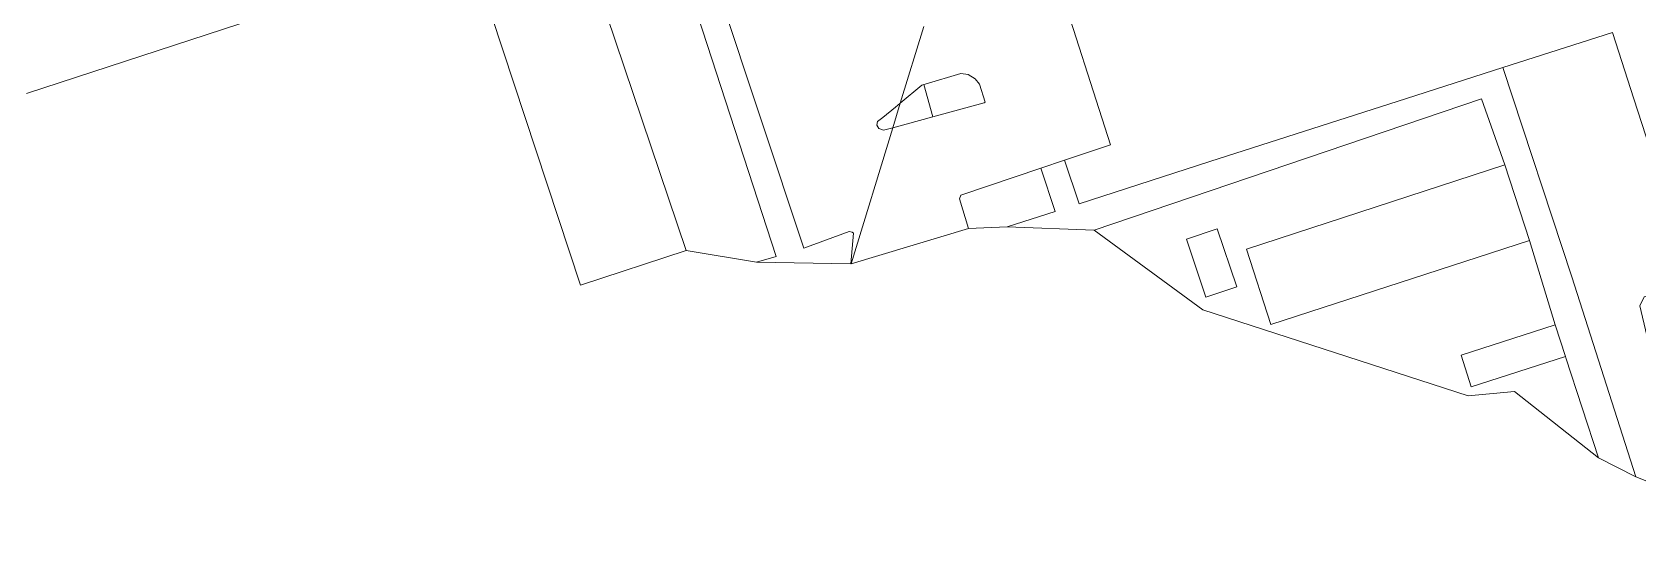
# Model space of a CAD drawing. Header units: metres. Extents: x 112942 to 118371, y 496117 to 499046.
# Drawn here: x 116957.3 to 117101.7, y 497059.1 to 497104 of the extents above; entities that cross this region are included whole.
import ezdxf

# ---------------------------------------------------------------- set-up
doc = ezdxf.new("R2010")
doc.units = ezdxf.units.M
doc.layers.add('B-WE-OG-TOPOKAART-G', color=253, linetype='Continuous', lineweight=18)

msp = doc.modelspace()

# ---------------------------------------------------------------- linework, layer by layer
at = {"layer": 'B-WE-OG-TOPOKAART-G'}
for points, elevation in [([(117091.986, 497085.251), (117068.735, 497077.677), (117066.517, 497084.485), (117089.768, 497092.059), (117091.986, 497085.251)], -0.327), ([(117062.886, 497080.149), (117061.126, 497085.364), (117063.894, 497086.298), (117065.654, 497081.084), (117062.886, 497080.149)], -0.174), ([(117061.126, 497085.364), (117062.886, 497080.149), (117065.654, 497081.084), (117063.894, 497086.298), (117061.126, 497085.364)], -0.174), ([(117095.23, 497074.797), (117086.752, 497072.075), (117085.836, 497074.929), (117094.314, 497077.651), (117095.23, 497074.797)], -0.293)]:
    msp.add_lwpolyline(points, close=True, dxfattribs=dict(at, elevation=elevation))
for points in [[(117105.73, 497084.591, -0.323), (117101.379, 497098.01, -0.374), (117099.449, 497103.961, -0.397), (117089.588, 497100.826, -0.34), (117080.915, 497098.035, -0.327), (117063.236, 497092.346, -0.143), (117051.471, 497088.56, -0.239), (117050.155, 497092.469, -0.239), (117054.289, 497093.857, -0.311), (117049.413, 497109.144, -0.359), (117044.233, 497125.207, -0.284), (117114.496, 497108.153, -0.307)], [(117037.494, 497104.504, -0.25), (117035.383, 497097.617, -0.287), (117034.955, 497097.26, -0.296), (117033.81, 497096.318, -0.326), (117033.317, 497095.947, -0.326), (117033.257, 497095.619, -0.326), (117033.442, 497095.322, -0.338), (117033.856, 497095.171, -0.347), (117034.703, 497095.401, -0.332), (117030.95, 497083.161, -0.371), (117030.927, 497083.154, -0.371), (117031.179, 497085.904, -0.371), (117031.044, 497086.007, -0.371), (117030.767, 497086.052, -0.371), (117026.705, 497084.559, -0.305), (117015.237, 497119.063, -0.269)], [(117015.237, 497119.063, -0.269), (117026.705, 497084.559, -0.305), (117030.767, 497086.052, -0.371), (117031.044, 497086.007, -0.371), (117031.179, 497085.904, -0.371), (117030.927, 497083.154, -0.371), (117022.448, 497083.292, -0.245)], [(117016.106, 497084.348, -0.319), (117006.588, 497112.647, -0.314), (117009.021, 497113.301, -0.314), (117008.284, 497115.954, -0.314), (117011.403, 497117.029, -0.26), (117011.991, 497116.683, -0.257), (117013.454, 497116.92, -0.251), (117024.228, 497083.807, -0.251), (117022.448, 497083.292, -0.245), (117016.106, 497084.348, -0.319)], [(117022.448, 497083.292, -0.245), (117024.228, 497083.807, -0.251), (117013.454, 497116.92, -0.251)], [(117006.588, 497112.647, -0.314), (117016.106, 497084.348, -0.319)], [(117016.106, 497084.348, -0.319), (117006.598, 497081.237, -0.319), (116996.635, 497111.531, -0.319), (116956.756, 497098.478, -0.319)], [(117049.413, 497109.144, -0.359), (117054.289, 497093.857, -0.311), (117050.155, 497092.469, -0.239), (117048.041, 497091.759, -0.311), (117040.832, 497089.339, -0.332), (117040.708, 497088.996, -0.32), (117041.507, 497086.338, -0.305), (117030.95, 497083.161, -0.371), (117034.703, 497095.401, -0.332), (117038.321, 497096.381, -0.266), (117042.924, 497097.628, -0.233), (117043.013, 497097.71, -0.236), (117042.52, 497099.322, -0.254), (117042.111, 497099.792, -0.254), (117041.476, 497100.193, -0.254), (117040.824, 497100.295, -0.254), (117037.617, 497099.326, -0.254), (117037.512, 497099.296, -0.266), (117037.327, 497099.242, -0.245), (117035.383, 497097.617, -0.287), (117037.494, 497104.504, -0.25)], [(117113.776, 497059.113, -0.38), (117101.556, 497063.974, -0.35), (117095.797, 497081.968, -0.35), (117089.588, 497100.826, -0.34), (117099.449, 497103.961, -0.397), (117101.379, 497098.01, -0.374), (117105.73, 497084.591, -0.323), (117106.576, 497081.633, -0.31), (117102.313, 497080.181, -0.337), (117101.935, 497079.363, -0.403), (117102.549, 497076.7, -0.364), (117103.562, 497076.288, -0.364), (117108.004, 497077.709, -0.316), (117113.776, 497059.113, -0.38)], [(117101.556, 497063.974, -0.35), (117098.215, 497065.702, -0.208), (117095.26, 497074.702, -0.293), (117095.23, 497074.797, -0.293), (117094.314, 497077.651, -0.293), (117091.986, 497085.251, -0.327), (117089.768, 497092.059, -0.327), (117087.667, 497098.005, -0.276), (117052.826, 497086.17, -0.279), (117044.995, 497086.476, -0.273), (117049.315, 497087.866, -0.311), (117048.041, 497091.759, -0.311), (117050.155, 497092.469, -0.239), (117051.471, 497088.56, -0.239), (117063.236, 497092.346, -0.143), (117080.915, 497098.035, -0.327), (117089.588, 497100.826, -0.34), (117095.797, 497081.968, -0.35), (117101.556, 497063.974, -0.35)], [(117035.383, 497097.617, -0.287), (117037.327, 497099.242, -0.245), (117037.512, 497099.296, -0.266), (117038.321, 497096.381, -0.266), (117034.703, 497095.401, -0.332), (117035.383, 497097.617, -0.287)], [(117042.924, 497097.628, -0.233), (117038.321, 497096.381, -0.266), (117037.512, 497099.296, -0.266), (117037.617, 497099.326, -0.254), (117040.824, 497100.295, -0.254), (117041.476, 497100.193, -0.254), (117042.111, 497099.792, -0.254), (117042.52, 497099.322, -0.254), (117043.013, 497097.71, -0.236), (117042.924, 497097.628, -0.233)], [(117089.768, 497092.059, -0.327), (117066.517, 497084.485, -0.327), (117068.735, 497077.677, -0.327), (117091.986, 497085.251, -0.327), (117094.314, 497077.651, -0.293), (117085.836, 497074.929, -0.293), (117086.752, 497072.075, -0.293), (117095.23, 497074.797, -0.293), (117095.26, 497074.702, -0.293), (117098.215, 497065.702, -0.208), (117090.639, 497071.668, -0.256), (117086.482, 497071.255, -0.307), (117062.603, 497079.006, -0.31), (117052.826, 497086.17, -0.279), (117087.667, 497098.005, -0.276), (117089.768, 497092.059, -0.327)], [(117034.703, 497095.401, -0.332), (117033.856, 497095.171, -0.347), (117033.442, 497095.322, -0.338), (117033.257, 497095.619, -0.326), (117033.317, 497095.947, -0.326), (117033.81, 497096.318, -0.326), (117034.955, 497097.26, -0.296), (117035.383, 497097.617, -0.287), (117034.703, 497095.401, -0.332)], [(117044.995, 497086.476, -0.273), (117041.507, 497086.338, -0.305), (117040.708, 497088.996, -0.32), (117040.832, 497089.339, -0.332), (117048.041, 497091.759, -0.311), (117049.315, 497087.866, -0.311), (117044.995, 497086.476, -0.273)]]:
    msp.add_polyline3d(points, dxfattribs=at)

doc.saveas('drawing.dxf')
